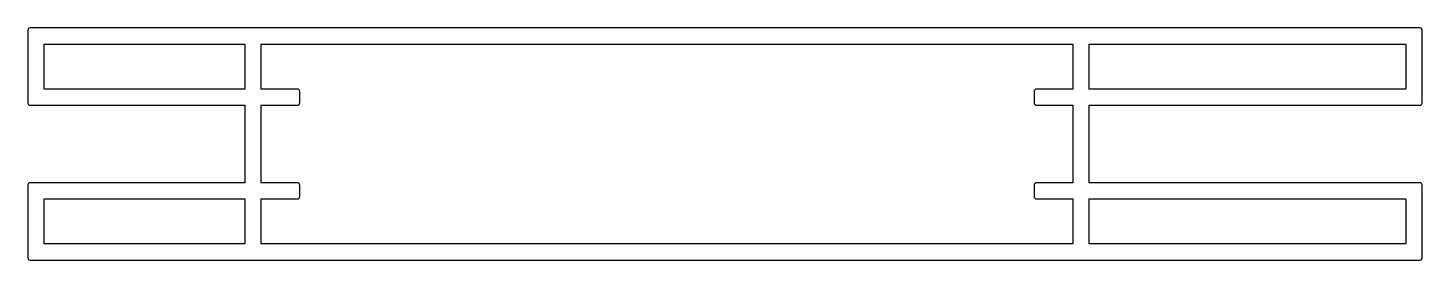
# Model space of a CAD drawing. Extents: x 2100 to 2280, y 1731 to 1761.
import ezdxf

# ---------------------------------------------------------------- set-up
doc = ezdxf.new("R2010")
doc.units = 0
doc.layers.get('0').update_dxf_attribs({"linetype": 'CONTINUOUS'})

msp = doc.modelspace()

# ---------------------------------------------------------------- linework, layer by layer
for p, q in [((2100.29, 1761), (2100.29, 1751.6)), ((2279.99, 1761.3), (2100.59, 1761.3)), ((2280.29, 1751.6), (2280.29, 1761)), ((2102.39, 1753.4), (2102.39, 1759.2)), ((2102.39, 1759.2), (2128.29, 1759.2)), ((2128.29, 1759.2), (2128.29, 1753.4)), ((2130.39, 1753.4), (2130.39, 1759.2)), ((2130.39, 1759.2), (2235.19, 1759.2)), ((2235.19, 1759.2), (2235.19, 1753.4)), ((2237.29, 1759.2), (2278.19, 1759.2)), ((2237.29, 1753.4), (2237.29, 1759.2)), ((2278.19, 1759.2), (2278.19, 1753.4)), ((2128.29, 1753.4), (2102.39, 1753.4)), ((2135.09, 1753.4), (2130.39, 1753.4)), ((2235.19, 1753.4), (2230.49, 1753.4)), ((2278.19, 1753.4), (2237.29, 1753.4)), ((2135.39, 1751.6), (2135.39, 1753.1)), ((2230.19, 1753.1), (2230.19, 1751.6)), ((2100.59, 1751.3), (2128.29, 1751.3)), ((2128.29, 1751.3), (2128.29, 1741.3)), ((2130.39, 1741.3), (2130.39, 1751.3)), ((2130.39, 1751.3), (2135.09, 1751.3)), ((2230.49, 1751.3), (2235.19, 1751.3)), ((2235.19, 1751.3), (2235.19, 1741.3)), ((2237.29, 1741.3), (2237.29, 1751.3)), ((2237.29, 1751.3), (2279.99, 1751.3)), ((2100.29, 1741), (2100.29, 1731.6)), ((2128.29, 1741.3), (2100.59, 1741.3)), ((2135.09, 1741.3), (2130.39, 1741.3)), ((2135.39, 1739.5), (2135.39, 1741)), ((2230.19, 1741), (2230.19, 1739.5)), ((2235.19, 1741.3), (2230.49, 1741.3)), ((2279.99, 1741.3), (2237.29, 1741.3)), ((2280.29, 1731.6), (2280.29, 1741)), ((2102.39, 1733.4), (2102.39, 1739.2)), ((2102.39, 1739.2), (2128.29, 1739.2)), ((2128.29, 1739.2), (2128.29, 1733.4)), ((2130.39, 1733.4), (2130.39, 1739.2)), ((2130.39, 1739.2), (2135.09, 1739.2)), ((2230.49, 1739.2), (2235.19, 1739.2)), ((2235.19, 1739.2), (2235.19, 1733.4)), ((2237.29, 1739.2), (2278.19, 1739.2)), ((2237.29, 1733.4), (2237.29, 1739.2)), ((2278.19, 1739.2), (2278.19, 1733.4)), ((2128.29, 1733.4), (2102.39, 1733.4)), ((2235.19, 1733.4), (2130.39, 1733.4)), ((2278.19, 1733.4), (2237.29, 1733.4)), ((2100.59, 1731.3), (2279.99, 1731.3))]:
    msp.add_line(p, q)
for centre, start, end in [((2100.59, 1761), 90, 180), ((2279.99, 1761), 0, 90), ((2135.09, 1753.1), 0, 90), ((2230.49, 1753.1), 90, 180), ((2100.59, 1751.6), 180, 270), ((2135.09, 1751.6), 270, 0), ((2230.49, 1751.6), 180, 270), ((2279.99, 1751.6), 270, 0), ((2100.59, 1741), 90, 180), ((2135.09, 1741), 0, 90), ((2230.49, 1741), 90, 180), ((2279.99, 1741), 0, 90), ((2135.09, 1739.5), 270, 0), ((2230.49, 1739.5), 180, 270), ((2100.59, 1731.6), 180, 270), ((2279.99, 1731.6), 270, 0)]:
    msp.add_arc(centre, 0.3, start, end)

doc.saveas('drawing.dxf')
